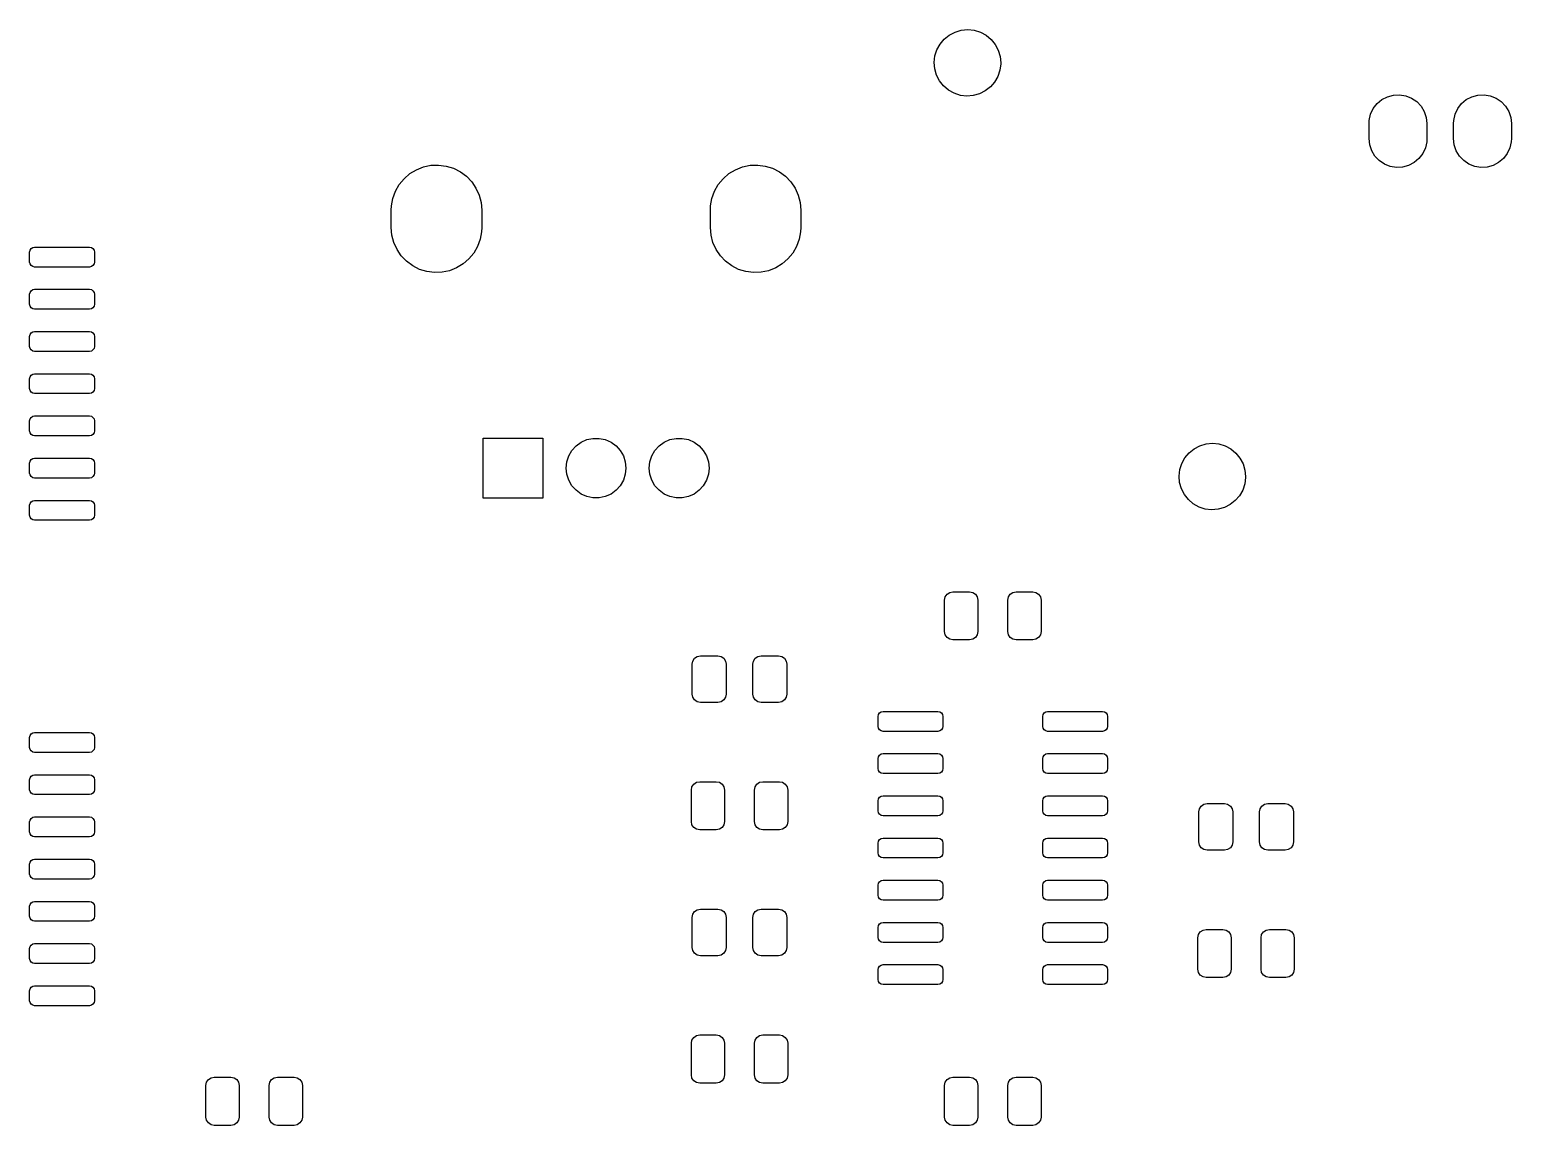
# Model space of a CAD drawing. Extents: x 57 to 241, y -129 to -56.
# Drawn here: x 103.61 to 148.19, y -90.89 to -57.93 of the extents above; entities that cross this region are included whole.
import ezdxf

# ---------------------------------------------------------------- set-up
doc = ezdxf.new("R2010")
doc.units = 0
doc.layers.add('BLACK', color=7, linetype='CONTINUOUS')

msp = doc.modelspace()

# ---------------------------------------------------------------- linework, layer by layer
at = {"layer": 'BLACK', "linetype": 'CONTINUOUS'}
for p, q in [((131.451, -58.0008), (131.639, -57.9457)), ((131.639, -57.9457), (131.833, -57.928)), ((131.833, -57.928), (132.027, -57.9484)), ((132.027, -57.9484), (132.214, -58.0061)), ((130.907, -58.5341), (131.001, -58.363)), ((131.001, -58.363), (131.126, -58.2135)), ((131.126, -58.2135), (131.278, -58.0912)), ((131.278, -58.0912), (131.451, -58.0008)), ((132.214, -58.0061), (132.385, -58.099)), ((132.385, -58.099), (132.536, -58.2234)), ((132.536, -58.2234), (132.659, -58.3746)), ((132.659, -58.3746), (132.751, -58.5469)), ((130.826, -58.914), (130.848, -58.7201)), ((130.848, -58.7201), (130.907, -58.5341)), ((132.751, -58.5469), (132.807, -58.7338)), ((132.807, -58.7338), (132.826, -58.928)), ((130.842, -59.1085), (130.826, -58.914)), ((130.896, -59.2961), (130.842, -59.1085)), ((132.801, -59.1495), (132.74, -59.3347)), ((132.826, -58.9559), (132.801, -59.1495)), ((132.826, -58.928), (132.826, -58.9559)), ((130.985, -59.4697), (130.896, -59.2961)), ((131.107, -59.6227), (130.985, -59.4697)), ((131.255, -59.7491), (131.107, -59.6227)), ((132.516, -59.6522), (132.362, -59.7723)), ((132.643, -59.5044), (132.516, -59.6522)), ((132.74, -59.3347), (132.643, -59.5044)), ((131.426, -59.8444), (131.255, -59.7491)), ((131.611, -59.9047), (131.426, -59.8444)), ((131.805, -59.9278), (131.611, -59.9047)), ((132, -59.9128), (131.805, -59.9278)), ((132.188, -59.8603), (132, -59.9128)), ((132.362, -59.7723), (132.188, -59.8603)), ((144.036, -60.3043), (144.15, -60.155)), ((144.15, -60.155), (144.294, -60.0337)), ((144.294, -60.0337), (144.46, -59.9461)), ((144.46, -59.9461), (144.641, -59.8962)), ((144.641, -59.8962), (144.829, -59.8864)), ((144.829, -59.8864), (145.014, -59.917)), ((145.014, -59.917), (145.188, -59.9868)), ((145.188, -59.9868), (145.344, -60.0925)), ((145.344, -60.0925), (145.473, -60.229)), ((146.576, -60.3043), (146.69, -60.155)), ((146.69, -60.155), (146.834, -60.0337)), ((146.834, -60.0337), (147, -59.9461)), ((147, -59.9461), (147.181, -59.8962)), ((147.181, -59.8962), (147.369, -59.8864)), ((147.369, -59.8864), (147.554, -59.917)), ((147.554, -59.917), (147.728, -59.9868)), ((147.728, -59.9868), (147.884, -60.0925)), ((147.884, -60.0925), (148.013, -60.229)), ((143.915, -60.658), (143.956, -60.4746)), ((143.956, -60.4746), (144.036, -60.3043)), ((145.473, -60.229), (145.57, -60.3901)), ((145.57, -60.3901), (145.63, -60.5682)), ((145.63, -60.5682), (145.65, -60.755)), ((146.455, -60.658), (146.496, -60.4746)), ((146.496, -60.4746), (146.576, -60.3043)), ((148.013, -60.229), (148.11, -60.3901)), ((148.11, -60.3901), (148.17, -60.5682)), ((148.17, -60.5682), (148.19, -60.755)), ((143.91, -60.755), (143.915, -60.658)), ((143.91, -61.205), (143.91, -60.755)), ((145.65, -60.755), (145.65, -61.205)), ((146.45, -60.755), (146.455, -60.658)), ((146.45, -61.205), (146.45, -60.755)), ((148.19, -60.755), (148.19, -61.205)), ((143.93, -61.3918), (143.91, -61.205)), ((143.99, -61.5699), (143.93, -61.3918)), ((145.604, -61.4854), (145.524, -61.6557)), ((145.645, -61.302), (145.604, -61.4854)), ((145.65, -61.205), (145.645, -61.302)), ((146.47, -61.3918), (146.45, -61.205)), ((146.53, -61.5699), (146.47, -61.3918)), ((148.144, -61.4854), (148.064, -61.6557)), ((148.185, -61.302), (148.144, -61.4854)), ((148.19, -61.205), (148.185, -61.302)), ((144.087, -61.731), (143.99, -61.5699)), ((144.216, -61.8675), (144.087, -61.731)), ((144.372, -61.9732), (144.216, -61.8675)), ((145.266, -61.9263), (145.1, -62.0139)), ((145.41, -61.805), (145.266, -61.9263)), ((145.524, -61.6557), (145.41, -61.805)), ((146.627, -61.731), (146.53, -61.5699)), ((146.756, -61.8675), (146.627, -61.731)), ((146.912, -61.9732), (146.756, -61.8675)), ((147.806, -61.9263), (147.64, -62.0139)), ((147.95, -61.805), (147.806, -61.9263)), ((148.064, -61.6557), (147.95, -61.805)), ((114.729, -62.5897), (114.875, -62.4119)), ((114.875, -62.4119), (115.049, -62.2611)), ((115.049, -62.2611), (115.245, -62.1418)), ((115.245, -62.1418), (115.459, -62.0574)), ((115.459, -62.0574), (115.684, -62.0101)), ((115.684, -62.0101), (115.914, -62.0015)), ((115.914, -62.0015), (116.142, -62.0317)), ((116.142, -62.0317), (116.362, -62.0999)), ((116.362, -62.0999), (116.567, -62.2041)), ((116.567, -62.2041), (116.751, -62.3414)), ((116.751, -62.3414), (116.91, -62.5078)), ((124.329, -62.5897), (124.475, -62.4119)), ((124.475, -62.4119), (124.649, -62.2611)), ((124.649, -62.2611), (124.845, -62.1418)), ((124.845, -62.1418), (125.059, -62.0574)), ((125.059, -62.0574), (125.284, -62.0101)), ((125.284, -62.0101), (125.514, -62.0015)), ((125.514, -62.0015), (125.742, -62.0317)), ((125.742, -62.0317), (125.962, -62.0999)), ((125.962, -62.0999), (126.167, -62.2041)), ((126.167, -62.2041), (126.351, -62.3414)), ((126.351, -62.3414), (126.51, -62.5078)), ((144.546, -62.043), (144.372, -61.9732)), ((144.731, -62.0736), (144.546, -62.043)), ((144.919, -62.0638), (144.731, -62.0736)), ((145.1, -62.0139), (144.919, -62.0638)), ((147.086, -62.043), (146.912, -61.9732)), ((147.271, -62.0736), (147.086, -62.043)), ((147.459, -62.0638), (147.271, -62.0736)), ((147.64, -62.0139), (147.459, -62.0638)), ((114.537, -63.0057), (114.615, -62.7895)), ((114.615, -62.7895), (114.729, -62.5897)), ((116.91, -62.5078), (117.038, -62.6986)), ((117.038, -62.6986), (117.133, -62.9083)), ((124.137, -63.0057), (124.215, -62.7895)), ((124.215, -62.7895), (124.329, -62.5897)), ((126.51, -62.5078), (126.638, -62.6986)), ((126.638, -62.6986), (126.733, -62.9083)), ((114.49, -63.36), (114.496, -63.232)), ((114.496, -63.232), (114.537, -63.0057)), ((117.133, -62.9083), (117.191, -63.1309)), ((117.191, -63.1309), (117.21, -63.36)), ((124.09, -63.36), (124.096, -63.232)), ((124.096, -63.232), (124.137, -63.0057)), ((126.733, -62.9083), (126.791, -63.1309)), ((126.791, -63.1309), (126.81, -63.36)), ((114.49, -63.88), (114.49, -63.36)), ((117.21, -63.36), (117.21, -63.88)), ((124.09, -63.88), (124.09, -63.36)), ((126.81, -63.36), (126.81, -63.88)), ((114.509, -64.1091), (114.49, -63.88)), ((114.567, -64.3317), (114.509, -64.1091)), ((117.204, -64.008), (117.163, -64.2343)), ((117.21, -63.88), (117.204, -64.008)), ((124.109, -64.1091), (124.09, -63.88)), ((124.167, -64.3317), (124.109, -64.1091)), ((126.804, -64.008), (126.763, -64.2343)), ((126.81, -63.88), (126.804, -64.008)), ((103.608, -64.62), (103.619, -64.5626)), ((103.608, -64.92), (103.608, -64.62)), ((103.619, -64.5626), (103.652, -64.5139)), ((103.652, -64.5139), (103.701, -64.4814)), ((103.701, -64.4814), (103.758, -64.47)), ((103.758, -64.47), (105.408, -64.47)), ((105.408, -64.47), (105.465, -64.4814)), ((105.465, -64.4814), (105.514, -64.5139)), ((105.514, -64.5139), (105.547, -64.5626)), ((105.547, -64.5626), (105.558, -64.62)), ((105.558, -64.62), (105.558, -64.92)), ((114.662, -64.5414), (114.567, -64.3317)), ((114.79, -64.7322), (114.662, -64.5414)), ((117.085, -64.4505), (116.971, -64.6503)), ((117.163, -64.2343), (117.085, -64.4505)), ((124.262, -64.5414), (124.167, -64.3317)), ((124.39, -64.7322), (124.262, -64.5414)), ((126.685, -64.4505), (126.571, -64.6503)), ((126.763, -64.2343), (126.685, -64.4505)), ((103.619, -64.9774), (103.608, -64.92)), ((103.652, -65.0261), (103.619, -64.9774)), ((103.701, -65.0586), (103.652, -65.0261)), ((103.758, -65.07), (103.701, -65.0586)), ((105.408, -65.07), (103.758, -65.07)), ((105.465, -65.0586), (105.408, -65.07)), ((105.514, -65.0261), (105.465, -65.0586)), ((105.547, -64.9774), (105.514, -65.0261)), ((105.558, -64.92), (105.547, -64.9774)), ((114.949, -64.8986), (114.79, -64.7322)), ((115.133, -65.0359), (114.949, -64.8986)), ((115.338, -65.1401), (115.133, -65.0359)), ((116.651, -64.9789), (116.455, -65.0982)), ((116.825, -64.8281), (116.651, -64.9789)), ((116.971, -64.6503), (116.825, -64.8281)), ((124.549, -64.8986), (124.39, -64.7322)), ((124.733, -65.0359), (124.549, -64.8986)), ((124.938, -65.1401), (124.733, -65.0359)), ((126.251, -64.9789), (126.055, -65.0982)), ((126.425, -64.8281), (126.251, -64.9789)), ((126.571, -64.6503), (126.425, -64.8281)), ((115.558, -65.2083), (115.338, -65.1401)), ((115.786, -65.2385), (115.558, -65.2083)), ((116.016, -65.2299), (115.786, -65.2385)), ((116.241, -65.1826), (116.016, -65.2299)), ((116.455, -65.0982), (116.241, -65.1826)), ((125.158, -65.2083), (124.938, -65.1401)), ((125.386, -65.2385), (125.158, -65.2083)), ((125.616, -65.2299), (125.386, -65.2385)), ((125.841, -65.1826), (125.616, -65.2299)), ((126.055, -65.0982), (125.841, -65.1826)), ((103.608, -65.89), (103.619, -65.8326)), ((103.608, -66.19), (103.608, -65.89)), ((103.619, -65.8326), (103.652, -65.7839)), ((103.652, -65.7839), (103.701, -65.7514)), ((103.701, -65.7514), (103.758, -65.74)), ((103.758, -65.74), (105.408, -65.74)), ((105.408, -65.74), (105.465, -65.7514)), ((105.465, -65.7514), (105.514, -65.7839)), ((105.514, -65.7839), (105.547, -65.8326)), ((105.547, -65.8326), (105.558, -65.89)), ((105.558, -65.89), (105.558, -66.19)), ((103.619, -66.2474), (103.608, -66.19)), ((103.652, -66.2961), (103.619, -66.2474)), ((103.701, -66.3286), (103.652, -66.2961)), ((103.758, -66.34), (103.701, -66.3286)), ((105.408, -66.34), (103.758, -66.34)), ((105.465, -66.3286), (105.408, -66.34)), ((105.514, -66.2961), (105.465, -66.3286)), ((105.547, -66.2474), (105.514, -66.2961)), ((105.558, -66.19), (105.547, -66.2474)), ((103.608, -67.16), (103.619, -67.1026)), ((103.608, -67.46), (103.608, -67.16)), ((103.619, -67.1026), (103.652, -67.0539)), ((103.652, -67.0539), (103.701, -67.0214)), ((103.701, -67.0214), (103.758, -67.01)), ((103.758, -67.01), (105.408, -67.01)), ((105.408, -67.01), (105.465, -67.0214)), ((105.465, -67.0214), (105.514, -67.0539)), ((105.514, -67.0539), (105.547, -67.1026)), ((105.547, -67.1026), (105.558, -67.16)), ((105.558, -67.16), (105.558, -67.46)), ((103.619, -67.5174), (103.608, -67.46)), ((103.652, -67.5661), (103.619, -67.5174)), ((103.701, -67.5986), (103.652, -67.5661)), ((103.758, -67.61), (103.701, -67.5986)), ((105.408, -67.61), (103.758, -67.61)), ((105.465, -67.5986), (105.408, -67.61)), ((105.514, -67.5661), (105.465, -67.5986)), ((105.547, -67.5174), (105.514, -67.5661)), ((105.558, -67.46), (105.547, -67.5174)), ((103.608, -68.43), (103.619, -68.3726)), ((103.608, -68.73), (103.608, -68.43)), ((103.619, -68.3726), (103.652, -68.3239)), ((103.652, -68.3239), (103.701, -68.2914)), ((103.701, -68.2914), (103.758, -68.28)), ((103.758, -68.28), (105.408, -68.28)), ((105.408, -68.28), (105.465, -68.2914)), ((105.465, -68.2914), (105.514, -68.3239)), ((105.514, -68.3239), (105.547, -68.3726)), ((105.547, -68.3726), (105.558, -68.43)), ((105.558, -68.43), (105.558, -68.73)), ((103.619, -68.7874), (103.608, -68.73)), ((103.652, -68.8361), (103.619, -68.7874)), ((103.701, -68.8686), (103.652, -68.8361)), ((103.758, -68.88), (103.701, -68.8686)), ((105.408, -68.88), (103.758, -68.88)), ((105.465, -68.8686), (105.408, -68.88)), ((105.514, -68.8361), (105.465, -68.8686)), ((105.547, -68.7874), (105.514, -68.8361)), ((105.558, -68.73), (105.547, -68.7874)), ((103.608, -69.7), (103.619, -69.6426)), ((103.608, -70), (103.608, -69.7)), ((103.619, -69.6426), (103.652, -69.5939)), ((103.652, -69.5939), (103.701, -69.5614)), ((103.701, -69.5614), (103.758, -69.55)), ((103.758, -69.55), (105.408, -69.55)), ((105.408, -69.55), (105.465, -69.5614)), ((105.465, -69.5614), (105.514, -69.5939)), ((105.514, -69.5939), (105.547, -69.6426)), ((105.547, -69.6426), (105.558, -69.7)), ((105.558, -69.7), (105.558, -70)), ((103.619, -70.0574), (103.608, -70)), ((103.652, -70.1061), (103.619, -70.0574)), ((103.701, -70.1386), (103.652, -70.1061)), ((103.758, -70.15), (103.701, -70.1386)), ((105.408, -70.15), (103.758, -70.15)), ((105.465, -70.1386), (105.408, -70.15)), ((105.514, -70.1061), (105.465, -70.1386)), ((105.547, -70.0574), (105.514, -70.1061)), ((105.558, -70), (105.547, -70.0574)), ((117.25, -72.02), (117.25, -70.22)), ((117.25, -70.22), (119.05, -70.22)), ((119.05, -70.22), (119.05, -72.02)), ((120.048, -70.4512), (120.2, -70.3406)), ((120.2, -70.3406), (120.372, -70.264)), ((120.372, -70.264), (120.556, -70.2249)), ((120.556, -70.2249), (120.744, -70.2249)), ((120.744, -70.2249), (120.928, -70.264)), ((120.928, -70.264), (121.1, -70.3406)), ((121.1, -70.3406), (121.252, -70.4512)), ((122.548, -70.4512), (122.7, -70.3406)), ((122.7, -70.3406), (122.872, -70.264)), ((122.872, -70.264), (123.056, -70.2249)), ((123.056, -70.2249), (123.244, -70.2249)), ((123.244, -70.2249), (123.428, -70.264)), ((123.428, -70.264), (123.6, -70.3406)), ((123.6, -70.3406), (123.752, -70.4512)), ((138.817, -70.4468), (139.005, -70.3917)), ((139.005, -70.3917), (139.199, -70.374)), ((139.199, -70.374), (139.393, -70.3944)), ((139.393, -70.3944), (139.58, -70.4521)), ((103.619, -70.9126), (103.652, -70.8639)), ((103.652, -70.8639), (103.701, -70.8314)), ((103.701, -70.8314), (103.758, -70.82)), ((103.758, -70.82), (105.408, -70.82)), ((105.408, -70.82), (105.465, -70.8314)), ((105.465, -70.8314), (105.514, -70.8639)), ((105.514, -70.8639), (105.547, -70.9126)), ((119.77, -70.9329), (119.828, -70.7539)), ((119.828, -70.7539), (119.922, -70.591)), ((119.922, -70.591), (120.048, -70.4512)), ((121.252, -70.4512), (121.378, -70.591)), ((121.378, -70.591), (121.472, -70.7539)), ((121.472, -70.7539), (121.53, -70.9329)), ((122.27, -70.9329), (122.328, -70.7539)), ((122.328, -70.7539), (122.422, -70.591)), ((122.422, -70.591), (122.548, -70.4512)), ((123.752, -70.4512), (123.878, -70.591)), ((123.878, -70.591), (123.972, -70.7539)), ((123.972, -70.7539), (124.03, -70.9329)), ((138.273, -70.9801), (138.367, -70.809)), ((138.367, -70.809), (138.492, -70.6595)), ((138.492, -70.6595), (138.644, -70.5372)), ((138.644, -70.5372), (138.817, -70.4468)), ((139.58, -70.4521), (139.751, -70.545)), ((139.751, -70.545), (139.902, -70.6694)), ((139.902, -70.6694), (140.025, -70.8206)), ((140.025, -70.8206), (140.117, -70.9929)), ((103.608, -70.97), (103.619, -70.9126)), ((103.608, -71.27), (103.608, -70.97)), ((103.619, -71.3274), (103.608, -71.27)), ((103.652, -71.3761), (103.619, -71.3274)), ((105.547, -71.3274), (105.514, -71.3761)), ((105.547, -70.9126), (105.558, -70.97)), ((105.558, -71.27), (105.547, -71.3274)), ((105.558, -70.97), (105.558, -71.27)), ((119.75, -71.12), (119.77, -70.9329)), ((119.77, -71.3071), (119.75, -71.12)), ((119.828, -71.4861), (119.77, -71.3071)), ((121.53, -71.3071), (121.472, -71.4861)), ((121.53, -70.9329), (121.55, -71.12)), ((121.55, -71.12), (121.53, -71.3071)), ((122.25, -71.12), (122.27, -70.9329)), ((122.27, -71.3071), (122.25, -71.12)), ((122.328, -71.4861), (122.27, -71.3071)), ((124.03, -71.3071), (123.972, -71.4861)), ((124.03, -70.9329), (124.05, -71.12)), ((124.05, -71.12), (124.03, -71.3071)), ((138.192, -71.36), (138.214, -71.1661)), ((138.214, -71.1661), (138.273, -70.9801)), ((140.117, -70.9929), (140.173, -71.1798)), ((140.173, -71.1798), (140.192, -71.374)), ((103.701, -71.4086), (103.652, -71.3761)), ((103.758, -71.42), (103.701, -71.4086)), ((105.408, -71.42), (103.758, -71.42)), ((105.465, -71.4086), (105.408, -71.42)), ((105.514, -71.3761), (105.465, -71.4086)), ((119.922, -71.649), (119.828, -71.4861)), ((120.048, -71.7888), (119.922, -71.649)), ((121.378, -71.649), (121.252, -71.7888)), ((121.472, -71.4861), (121.378, -71.649)), ((122.422, -71.649), (122.328, -71.4861)), ((122.548, -71.7888), (122.422, -71.649)), ((123.878, -71.649), (123.752, -71.7888)), ((123.972, -71.4861), (123.878, -71.649)), ((138.208, -71.5545), (138.192, -71.36)), ((138.262, -71.7421), (138.208, -71.5545)), ((138.351, -71.9157), (138.262, -71.7421)), ((140.167, -71.5955), (140.106, -71.7807)), ((140.192, -71.4019), (140.167, -71.5955)), ((140.192, -71.374), (140.192, -71.4019)), ((103.608, -72.24), (103.619, -72.1826)), ((103.619, -72.1826), (103.652, -72.1339)), ((103.652, -72.1339), (103.701, -72.1014)), ((103.701, -72.1014), (103.758, -72.09)), ((103.758, -72.09), (105.408, -72.09)), ((105.408, -72.09), (105.465, -72.1014)), ((105.465, -72.1014), (105.514, -72.1339)), ((105.514, -72.1339), (105.547, -72.1826)), ((105.547, -72.1826), (105.558, -72.24)), ((119.05, -72.02), (117.25, -72.02)), ((120.2, -71.8994), (120.048, -71.7888)), ((120.372, -71.976), (120.2, -71.8994)), ((120.556, -72.0151), (120.372, -71.976)), ((120.744, -72.0151), (120.556, -72.0151)), ((120.928, -71.976), (120.744, -72.0151)), ((121.1, -71.8994), (120.928, -71.976)), ((121.252, -71.7888), (121.1, -71.8994)), ((122.7, -71.8994), (122.548, -71.7888)), ((122.872, -71.976), (122.7, -71.8994)), ((123.056, -72.0151), (122.872, -71.976)), ((123.244, -72.0151), (123.056, -72.0151)), ((123.428, -71.976), (123.244, -72.0151)), ((123.6, -71.8994), (123.428, -71.976)), ((123.752, -71.7888), (123.6, -71.8994)), ((138.473, -72.0687), (138.351, -71.9157)), ((138.621, -72.1951), (138.473, -72.0687)), ((138.792, -72.2904), (138.621, -72.1951)), ((139.728, -72.2183), (139.554, -72.3063)), ((139.882, -72.0982), (139.728, -72.2183)), ((140.009, -71.9504), (139.882, -72.0982)), ((140.106, -71.7807), (140.009, -71.9504)), ((103.608, -72.54), (103.608, -72.24)), ((103.619, -72.5974), (103.608, -72.54)), ((103.652, -72.6461), (103.619, -72.5974)), ((103.701, -72.6786), (103.652, -72.6461)), ((105.514, -72.6461), (105.465, -72.6786)), ((105.547, -72.5974), (105.514, -72.6461)), ((105.558, -72.54), (105.547, -72.5974)), ((105.558, -72.24), (105.558, -72.54)), ((138.977, -72.3507), (138.792, -72.2904)), ((139.171, -72.3738), (138.977, -72.3507)), ((139.366, -72.3588), (139.171, -72.3738)), ((139.554, -72.3063), (139.366, -72.3588)), ((103.758, -72.69), (103.701, -72.6786)), ((105.408, -72.69), (103.758, -72.69)), ((105.465, -72.6786), (105.408, -72.69)), ((131.211, -74.9132), (131.292, -74.859)), ((131.292, -74.859), (131.388, -74.84)), ((131.388, -74.84), (131.888, -74.84)), ((131.888, -74.84), (131.984, -74.859)), ((131.984, -74.859), (132.065, -74.9132)), ((133.111, -74.9132), (133.192, -74.859)), ((133.192, -74.859), (133.288, -74.84)), ((133.288, -74.84), (133.788, -74.84)), ((133.788, -74.84), (133.884, -74.859)), ((133.884, -74.859), (133.965, -74.9132)), ((131.138, -75.09), (131.157, -74.9943)), ((131.138, -76.04), (131.138, -75.09)), ((131.157, -74.9943), (131.211, -74.9132)), ((132.065, -74.9132), (132.119, -74.9943)), ((132.119, -74.9943), (132.138, -75.09)), ((132.138, -75.09), (132.138, -76.04)), ((133.038, -75.09), (133.057, -74.9943)), ((133.038, -76.04), (133.038, -75.09)), ((133.057, -74.9943), (133.111, -74.9132)), ((133.965, -74.9132), (134.019, -74.9943)), ((134.019, -74.9943), (134.038, -75.09)), ((134.038, -75.09), (134.038, -76.04)), ((131.157, -76.1357), (131.138, -76.04)), ((131.211, -76.2168), (131.157, -76.1357)), ((131.292, -76.271), (131.211, -76.2168)), ((132.065, -76.2168), (131.984, -76.271)), ((132.119, -76.1357), (132.065, -76.2168)), ((132.138, -76.04), (132.119, -76.1357)), ((133.057, -76.1357), (133.038, -76.04)), ((133.111, -76.2168), (133.057, -76.1357)), ((133.192, -76.271), (133.111, -76.2168)), ((133.965, -76.2168), (133.884, -76.271)), ((134.019, -76.1357), (133.965, -76.2168)), ((134.038, -76.04), (134.019, -76.1357)), ((131.388, -76.29), (131.292, -76.271)), ((131.888, -76.29), (131.388, -76.29)), ((131.984, -76.271), (131.888, -76.29)), ((133.288, -76.29), (133.192, -76.271)), ((133.788, -76.29), (133.288, -76.29)), ((133.884, -76.271), (133.788, -76.29)), ((123.543, -77.02), (123.562, -76.9243)), ((123.543, -77.92), (123.543, -77.02)), ((123.562, -76.9243), (123.616, -76.8432)), ((123.616, -76.8432), (123.697, -76.789)), ((123.697, -76.789), (123.793, -76.77)), ((123.793, -76.77), (124.318, -76.77)), ((124.318, -76.77), (124.414, -76.789)), ((124.414, -76.789), (124.495, -76.8432)), ((124.495, -76.8432), (124.549, -76.9243)), ((124.549, -76.9243), (124.568, -77.02)), ((124.568, -77.02), (124.568, -77.92)), ((125.368, -77.02), (125.387, -76.9243)), ((125.368, -77.92), (125.368, -77.02)), ((125.387, -76.9243), (125.441, -76.8432)), ((125.441, -76.8432), (125.522, -76.789)), ((125.522, -76.789), (125.618, -76.77)), ((125.618, -76.77), (126.143, -76.77)), ((126.143, -76.77), (126.239, -76.789)), ((126.239, -76.789), (126.32, -76.8432)), ((126.32, -76.8432), (126.374, -76.9243)), ((126.374, -76.9243), (126.393, -77.02)), ((126.393, -77.02), (126.393, -77.92)), ((123.562, -78.0157), (123.543, -77.92)), ((123.616, -78.0968), (123.562, -78.0157)), ((124.549, -78.0157), (124.495, -78.0968)), ((124.568, -77.92), (124.549, -78.0157)), ((125.387, -78.0157), (125.368, -77.92)), ((125.441, -78.0968), (125.387, -78.0157)), ((126.374, -78.0157), (126.32, -78.0968)), ((126.393, -77.92), (126.374, -78.0157)), ((123.697, -78.151), (123.616, -78.0968)), ((123.793, -78.17), (123.697, -78.151)), ((124.318, -78.17), (123.793, -78.17)), ((124.414, -78.151), (124.318, -78.17)), ((124.495, -78.0968), (124.414, -78.151)), ((125.522, -78.151), (125.441, -78.0968)), ((125.618, -78.17), (125.522, -78.151)), ((126.143, -78.17), (125.618, -78.17)), ((126.239, -78.151), (126.143, -78.17)), ((126.32, -78.0968), (126.239, -78.151)), ((129.182, -78.4839), (129.231, -78.4514)), ((129.231, -78.4514), (129.288, -78.44)), ((129.288, -78.44), (130.938, -78.44)), ((130.938, -78.44), (130.995, -78.4514)), ((130.995, -78.4514), (131.044, -78.4839)), ((134.132, -78.4839), (134.181, -78.4514)), ((134.181, -78.4514), (134.238, -78.44)), ((134.238, -78.44), (135.888, -78.44)), ((135.888, -78.44), (135.945, -78.4514)), ((135.945, -78.4514), (135.994, -78.4839)), ((129.138, -78.59), (129.149, -78.5326)), ((129.138, -78.89), (129.138, -78.59)), ((129.149, -78.9474), (129.138, -78.89)), ((129.149, -78.5326), (129.182, -78.4839)), ((131.044, -78.4839), (131.077, -78.5326)), ((131.077, -78.5326), (131.088, -78.59)), ((131.088, -78.89), (131.077, -78.9474)), ((131.088, -78.59), (131.088, -78.89)), ((134.088, -78.59), (134.099, -78.5326)), ((134.088, -78.89), (134.088, -78.59)), ((134.099, -78.9474), (134.088, -78.89)), ((134.099, -78.5326), (134.132, -78.4839)), ((135.994, -78.4839), (136.027, -78.5326)), ((136.027, -78.5326), (136.038, -78.59)), ((136.038, -78.89), (136.027, -78.9474)), ((136.038, -78.59), (136.038, -78.89)), ((103.608, -79.225), (103.619, -79.1676)), ((103.608, -79.525), (103.608, -79.225)), ((103.619, -79.1676), (103.652, -79.1189)), ((103.652, -79.1189), (103.701, -79.0864)), ((103.701, -79.0864), (103.758, -79.075)), ((103.758, -79.075), (105.408, -79.075)), ((105.408, -79.075), (105.465, -79.0864)), ((105.465, -79.0864), (105.514, -79.1189)), ((105.514, -79.1189), (105.547, -79.1676)), ((105.547, -79.1676), (105.558, -79.225)), ((105.558, -79.225), (105.558, -79.525)), ((129.182, -78.9961), (129.149, -78.9474)), ((129.231, -79.0286), (129.182, -78.9961)), ((129.288, -79.04), (129.231, -79.0286)), ((130.938, -79.04), (129.288, -79.04)), ((130.995, -79.0286), (130.938, -79.04)), ((131.044, -78.9961), (130.995, -79.0286)), ((131.077, -78.9474), (131.044, -78.9961)), ((134.132, -78.9961), (134.099, -78.9474)), ((134.181, -79.0286), (134.132, -78.9961)), ((134.238, -79.04), (134.181, -79.0286)), ((135.888, -79.04), (134.238, -79.04)), ((135.945, -79.0286), (135.888, -79.04)), ((135.994, -78.9961), (135.945, -79.0286)), ((136.027, -78.9474), (135.994, -78.9961)), ((103.619, -79.5824), (103.608, -79.525)), ((103.652, -79.6311), (103.619, -79.5824)), ((103.701, -79.6636), (103.652, -79.6311)), ((103.758, -79.675), (103.701, -79.6636)), ((105.408, -79.675), (103.758, -79.675)), ((105.465, -79.6636), (105.408, -79.675)), ((105.514, -79.6311), (105.465, -79.6636)), ((105.547, -79.5824), (105.514, -79.6311)), ((105.558, -79.525), (105.547, -79.5824)), ((129.149, -79.8026), (129.182, -79.7539)), ((129.182, -79.7539), (129.231, -79.7214)), ((129.231, -79.7214), (129.288, -79.71)), ((129.288, -79.71), (130.938, -79.71)), ((130.938, -79.71), (130.995, -79.7214)), ((130.995, -79.7214), (131.044, -79.7539)), ((131.044, -79.7539), (131.077, -79.8026)), ((134.099, -79.8026), (134.132, -79.7539)), ((134.132, -79.7539), (134.181, -79.7214)), ((134.181, -79.7214), (134.238, -79.71)), ((134.238, -79.71), (135.888, -79.71)), ((135.888, -79.71), (135.945, -79.7214)), ((135.945, -79.7214), (135.994, -79.7539)), ((135.994, -79.7539), (136.027, -79.8026)), ((129.138, -79.86), (129.149, -79.8026)), ((129.138, -80.16), (129.138, -79.86)), ((129.149, -80.2174), (129.138, -80.16)), ((129.182, -80.2661), (129.149, -80.2174)), ((131.077, -80.2174), (131.044, -80.2661)), ((131.077, -79.8026), (131.088, -79.86)), ((131.088, -80.16), (131.077, -80.2174)), ((131.088, -79.86), (131.088, -80.16)), ((134.088, -79.86), (134.099, -79.8026)), ((134.088, -80.16), (134.088, -79.86)), ((134.099, -80.2174), (134.088, -80.16)), ((134.132, -80.2661), (134.099, -80.2174)), ((136.027, -80.2174), (135.994, -80.2661)), ((136.027, -79.8026), (136.038, -79.86)), ((136.038, -80.16), (136.027, -80.2174)), ((136.038, -79.86), (136.038, -80.16)), ((103.608, -80.495), (103.619, -80.4376)), ((103.608, -80.795), (103.608, -80.495)), ((103.619, -80.4376), (103.652, -80.3889)), ((103.652, -80.3889), (103.701, -80.3564)), ((103.701, -80.3564), (103.758, -80.345)), ((103.758, -80.345), (105.408, -80.345)), ((105.408, -80.345), (105.465, -80.3564)), ((105.465, -80.3564), (105.514, -80.3889)), ((105.514, -80.3889), (105.547, -80.4376)), ((105.547, -80.4376), (105.558, -80.495)), ((105.558, -80.495), (105.558, -80.795)), ((123.537, -80.7093), (123.591, -80.6282)), ((123.591, -80.6282), (123.672, -80.574)), ((123.672, -80.574), (123.768, -80.555)), ((123.768, -80.555), (124.268, -80.555)), ((124.268, -80.555), (124.364, -80.574)), ((124.364, -80.574), (124.445, -80.6282)), ((124.445, -80.6282), (124.499, -80.7093)), ((125.437, -80.7093), (125.491, -80.6282)), ((125.491, -80.6282), (125.572, -80.574)), ((125.572, -80.574), (125.668, -80.555)), ((125.668, -80.555), (126.168, -80.555)), ((126.168, -80.555), (126.264, -80.574)), ((126.264, -80.574), (126.345, -80.6282)), ((126.345, -80.6282), (126.399, -80.7093)), ((129.231, -80.2986), (129.182, -80.2661)), ((129.288, -80.31), (129.231, -80.2986)), ((130.938, -80.31), (129.288, -80.31)), ((130.995, -80.2986), (130.938, -80.31)), ((131.044, -80.2661), (130.995, -80.2986)), ((134.181, -80.2986), (134.132, -80.2661)), ((134.238, -80.31), (134.181, -80.2986)), ((135.888, -80.31), (134.238, -80.31)), ((135.945, -80.2986), (135.888, -80.31)), ((135.994, -80.2661), (135.945, -80.2986)), ((103.619, -80.8524), (103.608, -80.795)), ((103.652, -80.9011), (103.619, -80.8524)), ((103.701, -80.9336), (103.652, -80.9011)), ((103.758, -80.945), (103.701, -80.9336)), ((105.408, -80.945), (103.758, -80.945)), ((105.465, -80.9336), (105.408, -80.945)), ((105.514, -80.9011), (105.465, -80.9336)), ((105.547, -80.8524), (105.514, -80.9011)), ((105.558, -80.795), (105.547, -80.8524)), ((123.518, -80.805), (123.537, -80.7093)), ((123.518, -81.755), (123.518, -80.805)), ((124.499, -80.7093), (124.518, -80.805)), ((124.518, -80.805), (124.518, -81.755)), ((125.418, -80.805), (125.437, -80.7093)), ((125.418, -81.755), (125.418, -80.805)), ((126.399, -80.7093), (126.418, -80.805)), ((126.418, -80.805), (126.418, -81.755)), ((129.138, -81.13), (129.149, -81.0726)), ((129.138, -81.43), (129.138, -81.13)), ((129.149, -81.0726), (129.182, -81.0239)), ((129.182, -81.0239), (129.231, -80.9914)), ((129.231, -80.9914), (129.288, -80.98)), ((129.288, -80.98), (130.938, -80.98)), ((130.938, -80.98), (130.995, -80.9914)), ((130.995, -80.9914), (131.044, -81.0239)), ((131.044, -81.0239), (131.077, -81.0726)), ((131.077, -81.0726), (131.088, -81.13)), ((131.088, -81.13), (131.088, -81.43)), ((134.088, -81.13), (134.099, -81.0726)), ((134.088, -81.43), (134.088, -81.13)), ((134.099, -81.0726), (134.132, -81.0239)), ((134.132, -81.0239), (134.181, -80.9914)), ((134.181, -80.9914), (134.238, -80.98)), ((134.238, -80.98), (135.888, -80.98)), ((135.888, -80.98), (135.945, -80.9914)), ((135.945, -80.9914), (135.994, -81.0239)), ((135.994, -81.0239), (136.027, -81.0726)), ((136.027, -81.0726), (136.038, -81.13)), ((136.038, -81.13), (136.038, -81.43)), ((129.149, -81.4874), (129.138, -81.43)), ((129.182, -81.5361), (129.149, -81.4874)), ((129.231, -81.5686), (129.182, -81.5361)), ((129.288, -81.58), (129.231, -81.5686)), ((130.938, -81.58), (129.288, -81.58)), ((130.995, -81.5686), (130.938, -81.58)), ((131.044, -81.5361), (130.995, -81.5686)), ((131.077, -81.4874), (131.044, -81.5361)), ((131.088, -81.43), (131.077, -81.4874)), ((134.099, -81.4874), (134.088, -81.43)), ((134.132, -81.5361), (134.099, -81.4874)), ((134.181, -81.5686), (134.132, -81.5361)), ((134.238, -81.58), (134.181, -81.5686)), ((135.888, -81.58), (134.238, -81.58)), ((135.945, -81.5686), (135.888, -81.58)), ((135.994, -81.5361), (135.945, -81.5686)), ((136.027, -81.4874), (135.994, -81.5361)), ((136.038, -81.43), (136.027, -81.4874)), ((138.783, -81.465), (138.802, -81.3693)), ((138.783, -82.365), (138.783, -81.465)), ((138.802, -81.3693), (138.856, -81.2882)), ((138.856, -81.2882), (138.937, -81.234)), ((138.937, -81.234), (139.033, -81.215)), ((139.033, -81.215), (139.558, -81.215)), ((139.558, -81.215), (139.654, -81.234)), ((139.654, -81.234), (139.735, -81.2882)), ((139.735, -81.2882), (139.789, -81.3693)), ((139.789, -81.3693), (139.808, -81.465)), ((139.808, -81.465), (139.808, -82.365)), ((140.608, -81.465), (140.627, -81.3693)), ((140.608, -82.365), (140.608, -81.465)), ((140.627, -81.3693), (140.681, -81.2882)), ((140.681, -81.2882), (140.762, -81.234)), ((140.762, -81.234), (140.858, -81.215)), ((140.858, -81.215), (141.383, -81.215)), ((141.383, -81.215), (141.479, -81.234)), ((141.479, -81.234), (141.56, -81.2882)), ((141.56, -81.2882), (141.614, -81.3693)), ((141.614, -81.3693), (141.633, -81.465)), ((141.633, -81.465), (141.633, -82.365)), ((103.608, -81.765), (103.619, -81.7076)), ((103.608, -82.065), (103.608, -81.765)), ((103.619, -81.7076), (103.652, -81.6589)), ((103.652, -81.6589), (103.701, -81.6264)), ((103.701, -81.6264), (103.758, -81.615)), ((103.758, -81.615), (105.408, -81.615)), ((105.408, -81.615), (105.465, -81.6264)), ((105.465, -81.6264), (105.514, -81.6589)), ((105.514, -81.6589), (105.547, -81.7076)), ((105.547, -81.7076), (105.558, -81.765)), ((105.558, -81.765), (105.558, -82.065)), ((123.537, -81.8507), (123.518, -81.755)), ((123.591, -81.9318), (123.537, -81.8507)), ((123.672, -81.986), (123.591, -81.9318)), ((123.768, -82.005), (123.672, -81.986)), ((124.268, -82.005), (123.768, -82.005)), ((124.364, -81.986), (124.268, -82.005)), ((124.445, -81.9318), (124.364, -81.986)), ((124.499, -81.8507), (124.445, -81.9318)), ((124.518, -81.755), (124.499, -81.8507)), ((125.437, -81.8507), (125.418, -81.755)), ((125.491, -81.9318), (125.437, -81.8507)), ((125.572, -81.986), (125.491, -81.9318)), ((125.668, -82.005), (125.572, -81.986)), ((126.168, -82.005), (125.668, -82.005)), ((126.264, -81.986), (126.168, -82.005)), ((126.345, -81.9318), (126.264, -81.986)), ((126.399, -81.8507), (126.345, -81.9318)), ((126.418, -81.755), (126.399, -81.8507)), ((103.619, -82.1224), (103.608, -82.065)), ((103.652, -82.1711), (103.619, -82.1224)), ((103.701, -82.2036), (103.652, -82.1711)), ((103.758, -82.215), (103.701, -82.2036)), ((105.408, -82.215), (103.758, -82.215)), ((105.465, -82.2036), (105.408, -82.215)), ((105.514, -82.1711), (105.465, -82.2036)), ((105.547, -82.1224), (105.514, -82.1711)), ((105.558, -82.065), (105.547, -82.1224)), ((129.138, -82.4), (129.149, -82.3426)), ((129.138, -82.7), (129.138, -82.4)), ((129.149, -82.3426), (129.182, -82.2939)), ((129.182, -82.2939), (129.231, -82.2614)), ((129.231, -82.2614), (129.288, -82.25)), ((129.288, -82.25), (130.938, -82.25)), ((130.938, -82.25), (130.995, -82.2614)), ((130.995, -82.2614), (131.044, -82.2939)), ((131.044, -82.2939), (131.077, -82.3426)), ((131.077, -82.3426), (131.088, -82.4)), ((131.088, -82.4), (131.088, -82.7)), ((134.088, -82.4), (134.099, -82.3426)), ((134.088, -82.7), (134.088, -82.4)), ((134.099, -82.3426), (134.132, -82.2939)), ((134.132, -82.2939), (134.181, -82.2614)), ((134.181, -82.2614), (134.238, -82.25)), ((134.238, -82.25), (135.888, -82.25)), ((135.888, -82.25), (135.945, -82.2614)), ((135.945, -82.2614), (135.994, -82.2939)), ((135.994, -82.2939), (136.027, -82.3426)), ((136.027, -82.3426), (136.038, -82.4)), ((136.038, -82.4), (136.038, -82.7)), ((138.802, -82.4607), (138.783, -82.365)), ((138.856, -82.5418), (138.802, -82.4607)), ((139.789, -82.4607), (139.735, -82.5418)), ((139.808, -82.365), (139.789, -82.4607)), ((140.627, -82.4607), (140.608, -82.365)), ((140.681, -82.5418), (140.627, -82.4607)), ((141.614, -82.4607), (141.56, -82.5418)), ((141.633, -82.365), (141.614, -82.4607)), ((103.652, -82.9289), (103.701, -82.8964)), ((103.701, -82.8964), (103.758, -82.885)), ((103.758, -82.885), (105.408, -82.885)), ((105.408, -82.885), (105.465, -82.8964)), ((105.465, -82.8964), (105.514, -82.9289)), ((129.149, -82.7574), (129.138, -82.7)), ((129.182, -82.8061), (129.149, -82.7574)), ((129.231, -82.8386), (129.182, -82.8061)), ((129.288, -82.85), (129.231, -82.8386)), ((130.938, -82.85), (129.288, -82.85)), ((130.995, -82.8386), (130.938, -82.85)), ((131.044, -82.8061), (130.995, -82.8386)), ((131.077, -82.7574), (131.044, -82.8061)), ((131.088, -82.7), (131.077, -82.7574)), ((134.099, -82.7574), (134.088, -82.7)), ((134.132, -82.8061), (134.099, -82.7574)), ((134.181, -82.8386), (134.132, -82.8061)), ((134.238, -82.85), (134.181, -82.8386)), ((135.888, -82.85), (134.238, -82.85)), ((135.945, -82.8386), (135.888, -82.85)), ((135.994, -82.8061), (135.945, -82.8386)), ((136.027, -82.7574), (135.994, -82.8061)), ((136.038, -82.7), (136.027, -82.7574)), ((138.937, -82.596), (138.856, -82.5418)), ((139.033, -82.615), (138.937, -82.596)), ((139.558, -82.615), (139.033, -82.615)), ((139.654, -82.596), (139.558, -82.615)), ((139.735, -82.5418), (139.654, -82.596)), ((140.762, -82.596), (140.681, -82.5418)), ((140.858, -82.615), (140.762, -82.596)), ((141.383, -82.615), (140.858, -82.615)), ((141.479, -82.596), (141.383, -82.615)), ((141.56, -82.5418), (141.479, -82.596)), ((103.608, -83.035), (103.619, -82.9776)), ((103.608, -83.335), (103.608, -83.035)), ((103.619, -83.3924), (103.608, -83.335)), ((103.619, -82.9776), (103.652, -82.9289)), ((105.514, -82.9289), (105.547, -82.9776)), ((105.547, -82.9776), (105.558, -83.035)), ((105.558, -83.335), (105.547, -83.3924)), ((105.558, -83.035), (105.558, -83.335)), ((103.652, -83.4411), (103.619, -83.3924)), ((103.701, -83.4736), (103.652, -83.4411)), ((103.758, -83.485), (103.701, -83.4736)), ((105.408, -83.485), (103.758, -83.485)), ((105.465, -83.4736), (105.408, -83.485)), ((105.514, -83.4411), (105.465, -83.4736)), ((105.547, -83.3924), (105.514, -83.4411)), ((129.138, -83.67), (129.149, -83.6126)), ((129.138, -83.97), (129.138, -83.67)), ((129.149, -83.6126), (129.182, -83.5639)), ((129.182, -83.5639), (129.231, -83.5314)), ((129.231, -83.5314), (129.288, -83.52)), ((129.288, -83.52), (130.938, -83.52)), ((130.938, -83.52), (130.995, -83.5314)), ((130.995, -83.5314), (131.044, -83.5639)), ((131.044, -83.5639), (131.077, -83.6126)), ((131.077, -83.6126), (131.088, -83.67)), ((131.088, -83.67), (131.088, -83.97)), ((134.088, -83.67), (134.099, -83.6126)), ((134.088, -83.97), (134.088, -83.67)), ((134.099, -83.6126), (134.132, -83.5639)), ((134.132, -83.5639), (134.181, -83.5314)), ((134.181, -83.5314), (134.238, -83.52)), ((134.238, -83.52), (135.888, -83.52)), ((135.888, -83.52), (135.945, -83.5314)), ((135.945, -83.5314), (135.994, -83.5639)), ((135.994, -83.5639), (136.027, -83.6126)), ((136.027, -83.6126), (136.038, -83.67)), ((136.038, -83.67), (136.038, -83.97)), ((103.608, -84.305), (103.619, -84.2476)), ((103.619, -84.2476), (103.652, -84.1989)), ((103.652, -84.1989), (103.701, -84.1664)), ((103.701, -84.1664), (103.758, -84.155)), ((103.758, -84.155), (105.408, -84.155)), ((105.408, -84.155), (105.465, -84.1664)), ((105.465, -84.1664), (105.514, -84.1989)), ((105.514, -84.1989), (105.547, -84.2476)), ((105.547, -84.2476), (105.558, -84.305)), ((129.149, -84.0274), (129.138, -83.97)), ((129.182, -84.0761), (129.149, -84.0274)), ((129.231, -84.1086), (129.182, -84.0761)), ((129.288, -84.12), (129.231, -84.1086)), ((130.938, -84.12), (129.288, -84.12)), ((130.995, -84.1086), (130.938, -84.12)), ((131.044, -84.0761), (130.995, -84.1086)), ((131.077, -84.0274), (131.044, -84.0761)), ((131.088, -83.97), (131.077, -84.0274)), ((134.099, -84.0274), (134.088, -83.97)), ((134.132, -84.0761), (134.099, -84.0274)), ((134.181, -84.1086), (134.132, -84.0761)), ((134.238, -84.12), (134.181, -84.1086)), ((135.888, -84.12), (134.238, -84.12)), ((135.945, -84.1086), (135.888, -84.12)), ((135.994, -84.0761), (135.945, -84.1086)), ((136.027, -84.0274), (135.994, -84.0761)), ((136.038, -83.97), (136.027, -84.0274)), ((103.608, -84.605), (103.608, -84.305)), ((103.619, -84.6624), (103.608, -84.605)), ((103.652, -84.7111), (103.619, -84.6624)), ((105.547, -84.6624), (105.514, -84.7111)), ((105.558, -84.605), (105.547, -84.6624)), ((105.558, -84.305), (105.558, -84.605)), ((123.543, -84.64), (123.562, -84.5443)), ((123.543, -85.54), (123.543, -84.64)), ((123.562, -84.5443), (123.616, -84.4632)), ((123.616, -84.4632), (123.697, -84.409)), ((123.697, -84.409), (123.793, -84.39)), ((123.793, -84.39), (124.318, -84.39)), ((124.318, -84.39), (124.414, -84.409)), ((124.414, -84.409), (124.495, -84.4632)), ((124.495, -84.4632), (124.549, -84.5443)), ((124.549, -84.5443), (124.568, -84.64)), ((124.568, -84.64), (124.568, -85.54)), ((125.368, -84.64), (125.387, -84.5443)), ((125.368, -85.54), (125.368, -84.64)), ((125.387, -84.5443), (125.441, -84.4632)), ((125.441, -84.4632), (125.522, -84.409)), ((125.522, -84.409), (125.618, -84.39)), ((125.618, -84.39), (126.143, -84.39)), ((126.143, -84.39), (126.239, -84.409)), ((126.239, -84.409), (126.32, -84.4632)), ((126.32, -84.4632), (126.374, -84.5443)), ((126.374, -84.5443), (126.393, -84.64)), ((126.393, -84.64), (126.393, -85.54)), ((103.701, -84.7436), (103.652, -84.7111)), ((103.758, -84.755), (103.701, -84.7436)), ((105.408, -84.755), (103.758, -84.755)), ((105.465, -84.7436), (105.408, -84.755)), ((105.514, -84.7111), (105.465, -84.7436)), ((129.138, -84.94), (129.149, -84.8826)), ((129.138, -85.24), (129.138, -84.94)), ((129.149, -84.8826), (129.182, -84.8339)), ((129.182, -84.8339), (129.231, -84.8014)), ((129.231, -84.8014), (129.288, -84.79)), ((129.288, -84.79), (130.938, -84.79)), ((130.938, -84.79), (130.995, -84.8014)), ((130.995, -84.8014), (131.044, -84.8339)), ((131.044, -84.8339), (131.077, -84.8826)), ((131.077, -84.8826), (131.088, -84.94)), ((131.088, -84.94), (131.088, -85.24)), ((134.088, -84.94), (134.099, -84.8826)), ((134.088, -85.24), (134.088, -84.94)), ((134.099, -84.8826), (134.132, -84.8339)), ((134.132, -84.8339), (134.181, -84.8014)), ((134.181, -84.8014), (134.238, -84.79)), ((134.238, -84.79), (135.888, -84.79)), ((135.888, -84.79), (135.945, -84.8014)), ((135.945, -84.8014), (135.994, -84.8339)), ((135.994, -84.8339), (136.027, -84.8826)), ((136.027, -84.8826), (136.038, -84.94)), ((136.038, -84.94), (136.038, -85.24)), ((138.777, -85.1543), (138.831, -85.0732)), ((138.831, -85.0732), (138.912, -85.019)), ((138.912, -85.019), (139.008, -85)), ((139.008, -85), (139.508, -85)), ((139.508, -85), (139.604, -85.019)), ((139.604, -85.019), (139.685, -85.0732)), ((139.685, -85.0732), (139.739, -85.1543)), ((140.677, -85.1543), (140.731, -85.0732)), ((140.731, -85.0732), (140.812, -85.019)), ((140.812, -85.019), (140.908, -85)), ((140.908, -85), (141.408, -85)), ((141.408, -85), (141.504, -85.019)), ((141.504, -85.019), (141.585, -85.0732)), ((141.585, -85.0732), (141.639, -85.1543)), ((103.608, -85.575), (103.619, -85.5176)), ((103.608, -85.875), (103.608, -85.575)), ((103.619, -85.5176), (103.652, -85.4689)), ((103.652, -85.4689), (103.701, -85.4364)), ((103.701, -85.4364), (103.758, -85.425)), ((103.758, -85.425), (105.408, -85.425)), ((105.408, -85.425), (105.465, -85.4364)), ((105.465, -85.4364), (105.514, -85.4689)), ((105.514, -85.4689), (105.547, -85.5176)), ((105.547, -85.5176), (105.558, -85.575)), ((105.558, -85.575), (105.558, -85.875)), ((123.562, -85.6357), (123.543, -85.54)), ((124.568, -85.54), (124.549, -85.6357)), ((125.387, -85.6357), (125.368, -85.54)), ((126.393, -85.54), (126.374, -85.6357)), ((129.149, -85.2974), (129.138, -85.24)), ((129.182, -85.3461), (129.149, -85.2974)), ((129.231, -85.3786), (129.182, -85.3461)), ((129.288, -85.39), (129.231, -85.3786)), ((130.938, -85.39), (129.288, -85.39)), ((130.995, -85.3786), (130.938, -85.39)), ((131.044, -85.3461), (130.995, -85.3786)), ((131.077, -85.2974), (131.044, -85.3461)), ((131.088, -85.24), (131.077, -85.2974)), ((134.099, -85.2974), (134.088, -85.24)), ((134.132, -85.3461), (134.099, -85.2974)), ((134.181, -85.3786), (134.132, -85.3461)), ((134.238, -85.39), (134.181, -85.3786)), ((135.888, -85.39), (134.238, -85.39)), ((135.945, -85.3786), (135.888, -85.39)), ((135.994, -85.3461), (135.945, -85.3786)), ((136.027, -85.2974), (135.994, -85.3461)), ((136.038, -85.24), (136.027, -85.2974)), ((138.758, -85.25), (138.777, -85.1543)), ((138.758, -86.2), (138.758, -85.25)), ((139.739, -85.1543), (139.758, -85.25)), ((139.758, -85.25), (139.758, -86.2)), ((140.658, -85.25), (140.677, -85.1543)), ((140.658, -86.2), (140.658, -85.25)), ((141.639, -85.1543), (141.658, -85.25)), ((141.658, -85.25), (141.658, -86.2)), ((103.619, -85.9324), (103.608, -85.875)), ((103.652, -85.9811), (103.619, -85.9324)), ((103.701, -86.0136), (103.652, -85.9811)), ((103.758, -86.025), (103.701, -86.0136)), ((105.408, -86.025), (103.758, -86.025)), ((105.465, -86.0136), (105.408, -86.025)), ((105.514, -85.9811), (105.465, -86.0136)), ((105.547, -85.9324), (105.514, -85.9811)), ((105.558, -85.875), (105.547, -85.9324)), ((123.616, -85.7168), (123.562, -85.6357)), ((123.697, -85.771), (123.616, -85.7168)), ((123.793, -85.79), (123.697, -85.771)), ((124.318, -85.79), (123.793, -85.79)), ((124.414, -85.771), (124.318, -85.79)), ((124.495, -85.7168), (124.414, -85.771)), ((124.549, -85.6357), (124.495, -85.7168)), ((125.441, -85.7168), (125.387, -85.6357)), ((125.522, -85.771), (125.441, -85.7168)), ((125.618, -85.79), (125.522, -85.771)), ((126.143, -85.79), (125.618, -85.79)), ((126.239, -85.771), (126.143, -85.79)), ((126.32, -85.7168), (126.239, -85.771)), ((126.374, -85.6357), (126.32, -85.7168)), ((129.138, -86.21), (129.149, -86.1526)), ((129.138, -86.51), (129.138, -86.21)), ((129.149, -86.1526), (129.182, -86.1039)), ((129.182, -86.1039), (129.231, -86.0714)), ((129.231, -86.0714), (129.288, -86.06)), ((129.288, -86.06), (130.938, -86.06)), ((130.938, -86.06), (130.995, -86.0714)), ((130.995, -86.0714), (131.044, -86.1039)), ((131.044, -86.1039), (131.077, -86.1526)), ((131.077, -86.1526), (131.088, -86.21)), ((131.088, -86.21), (131.088, -86.51)), ((134.088, -86.21), (134.099, -86.1526)), ((134.088, -86.51), (134.088, -86.21)), ((134.099, -86.1526), (134.132, -86.1039)), ((134.132, -86.1039), (134.181, -86.0714)), ((134.181, -86.0714), (134.238, -86.06)), ((134.238, -86.06), (135.888, -86.06)), ((135.888, -86.06), (135.945, -86.0714)), ((135.945, -86.0714), (135.994, -86.1039)), ((135.994, -86.1039), (136.027, -86.1526)), ((136.027, -86.1526), (136.038, -86.21)), ((136.038, -86.21), (136.038, -86.51)), ((138.777, -86.2957), (138.758, -86.2)), ((138.831, -86.3768), (138.777, -86.2957)), ((138.912, -86.431), (138.831, -86.3768)), ((139.008, -86.45), (138.912, -86.431)), ((139.508, -86.45), (139.008, -86.45)), ((139.604, -86.431), (139.508, -86.45)), ((139.685, -86.3768), (139.604, -86.431)), ((139.739, -86.2957), (139.685, -86.3768)), ((139.758, -86.2), (139.739, -86.2957)), ((140.677, -86.2957), (140.658, -86.2)), ((140.731, -86.3768), (140.677, -86.2957)), ((140.812, -86.431), (140.731, -86.3768)), ((140.908, -86.45), (140.812, -86.431)), ((141.408, -86.45), (140.908, -86.45)), ((141.504, -86.431), (141.408, -86.45)), ((141.585, -86.3768), (141.504, -86.431)), ((141.639, -86.2957), (141.585, -86.3768)), ((141.658, -86.2), (141.639, -86.2957)), ((103.608, -86.845), (103.619, -86.7876)), ((103.608, -87.145), (103.608, -86.845)), ((103.619, -86.7876), (103.652, -86.7389)), ((103.652, -86.7389), (103.701, -86.7064)), ((103.701, -86.7064), (103.758, -86.695)), ((103.758, -86.695), (105.408, -86.695)), ((105.408, -86.695), (105.465, -86.7064)), ((105.465, -86.7064), (105.514, -86.7389)), ((105.514, -86.7389), (105.547, -86.7876)), ((105.547, -86.7876), (105.558, -86.845)), ((105.558, -86.845), (105.558, -87.145)), ((129.149, -86.5674), (129.138, -86.51)), ((129.182, -86.6161), (129.149, -86.5674)), ((129.231, -86.6486), (129.182, -86.6161)), ((129.288, -86.66), (129.231, -86.6486)), ((130.938, -86.66), (129.288, -86.66)), ((130.995, -86.6486), (130.938, -86.66)), ((131.044, -86.6161), (130.995, -86.6486)), ((131.077, -86.5674), (131.044, -86.6161)), ((131.088, -86.51), (131.077, -86.5674)), ((134.099, -86.5674), (134.088, -86.51)), ((134.132, -86.6161), (134.099, -86.5674)), ((134.181, -86.6486), (134.132, -86.6161)), ((134.238, -86.66), (134.181, -86.6486)), ((135.888, -86.66), (134.238, -86.66)), ((135.945, -86.6486), (135.888, -86.66)), ((135.994, -86.6161), (135.945, -86.6486)), ((136.027, -86.5674), (135.994, -86.6161)), ((136.038, -86.51), (136.027, -86.5674)), ((103.619, -87.2024), (103.608, -87.145)), ((103.652, -87.2511), (103.619, -87.2024)), ((103.701, -87.2836), (103.652, -87.2511)), ((103.758, -87.295), (103.701, -87.2836)), ((105.408, -87.295), (103.758, -87.295)), ((105.465, -87.2836), (105.408, -87.295)), ((105.514, -87.2511), (105.465, -87.2836)), ((105.547, -87.2024), (105.514, -87.2511)), ((105.558, -87.145), (105.547, -87.2024)), ((123.537, -88.3293), (123.591, -88.2482)), ((123.591, -88.2482), (123.672, -88.194)), ((123.672, -88.194), (123.768, -88.175)), ((123.768, -88.175), (124.268, -88.175)), ((124.268, -88.175), (124.364, -88.194)), ((124.364, -88.194), (124.445, -88.2482)), ((124.445, -88.2482), (124.499, -88.3293)), ((125.437, -88.3293), (125.491, -88.2482)), ((125.491, -88.2482), (125.572, -88.194)), ((125.572, -88.194), (125.668, -88.175)), ((125.668, -88.175), (126.168, -88.175)), ((126.168, -88.175), (126.264, -88.194)), ((126.264, -88.194), (126.345, -88.2482)), ((126.345, -88.2482), (126.399, -88.3293)), ((123.518, -88.425), (123.537, -88.3293)), ((123.518, -89.375), (123.518, -88.425)), ((124.499, -88.3293), (124.518, -88.425)), ((124.518, -88.425), (124.518, -89.375)), ((125.418, -88.425), (125.437, -88.3293)), ((125.418, -89.375), (125.418, -88.425)), ((126.399, -88.3293), (126.418, -88.425)), ((126.418, -88.425), (126.418, -89.375)), ((108.913, -89.695), (108.932, -89.5993)), ((108.932, -89.5993), (108.986, -89.5182)), ((108.986, -89.5182), (109.067, -89.464)), ((109.067, -89.464), (109.163, -89.445)), ((109.163, -89.445), (109.663, -89.445)), ((109.663, -89.445), (109.759, -89.464)), ((109.759, -89.464), (109.84, -89.5182)), ((109.84, -89.5182), (109.894, -89.5993)), ((109.894, -89.5993), (109.913, -89.695)), ((110.813, -89.695), (110.832, -89.5993)), ((110.832, -89.5993), (110.886, -89.5182)), ((110.886, -89.5182), (110.967, -89.464)), ((110.967, -89.464), (111.063, -89.445)), ((111.063, -89.445), (111.563, -89.445)), ((111.563, -89.445), (111.659, -89.464)), ((111.659, -89.464), (111.74, -89.5182)), ((111.74, -89.5182), (111.794, -89.5993)), ((111.794, -89.5993), (111.813, -89.695)), ((123.537, -89.4707), (123.518, -89.375)), ((123.591, -89.5518), (123.537, -89.4707)), ((123.672, -89.606), (123.591, -89.5518)), ((123.768, -89.625), (123.672, -89.606)), ((124.364, -89.606), (124.268, -89.625)), ((124.445, -89.5518), (124.364, -89.606)), ((124.499, -89.4707), (124.445, -89.5518)), ((124.518, -89.375), (124.499, -89.4707)), ((125.437, -89.4707), (125.418, -89.375)), ((125.491, -89.5518), (125.437, -89.4707)), ((125.572, -89.606), (125.491, -89.5518)), ((125.668, -89.625), (125.572, -89.606)), ((126.264, -89.606), (126.168, -89.625)), ((126.345, -89.5518), (126.264, -89.606)), ((126.399, -89.4707), (126.345, -89.5518)), ((126.418, -89.375), (126.399, -89.4707)), ((131.138, -89.695), (131.157, -89.5993)), ((131.157, -89.5993), (131.211, -89.5182)), ((131.211, -89.5182), (131.292, -89.464)), ((131.292, -89.464), (131.388, -89.445)), ((131.388, -89.445), (131.888, -89.445)), ((131.888, -89.445), (131.984, -89.464)), ((131.984, -89.464), (132.065, -89.5182)), ((132.065, -89.5182), (132.119, -89.5993)), ((132.119, -89.5993), (132.138, -89.695)), ((133.038, -89.695), (133.057, -89.5993)), ((133.057, -89.5993), (133.111, -89.5182)), ((133.111, -89.5182), (133.192, -89.464)), ((133.192, -89.464), (133.288, -89.445)), ((133.288, -89.445), (133.788, -89.445)), ((133.788, -89.445), (133.884, -89.464)), ((133.884, -89.464), (133.965, -89.5182)), ((133.965, -89.5182), (134.019, -89.5993)), ((134.019, -89.5993), (134.038, -89.695)), ((108.913, -90.645), (108.913, -89.695)), ((109.913, -89.695), (109.913, -90.645)), ((110.813, -90.645), (110.813, -89.695)), ((111.813, -89.695), (111.813, -90.645)), ((124.268, -89.625), (123.768, -89.625)), ((126.168, -89.625), (125.668, -89.625)), ((131.138, -90.645), (131.138, -89.695)), ((132.138, -89.695), (132.138, -90.645)), ((133.038, -90.645), (133.038, -89.695)), ((134.038, -89.695), (134.038, -90.645)), ((108.932, -90.7407), (108.913, -90.645)), ((108.986, -90.8218), (108.932, -90.7407)), ((109.067, -90.876), (108.986, -90.8218)), ((109.163, -90.895), (109.067, -90.876)), ((109.663, -90.895), (109.163, -90.895)), ((109.759, -90.876), (109.663, -90.895)), ((109.84, -90.8218), (109.759, -90.876)), ((109.894, -90.7407), (109.84, -90.8218)), ((109.913, -90.645), (109.894, -90.7407)), ((110.832, -90.7407), (110.813, -90.645)), ((110.886, -90.8218), (110.832, -90.7407)), ((110.967, -90.876), (110.886, -90.8218)), ((111.063, -90.895), (110.967, -90.876)), ((111.563, -90.895), (111.063, -90.895)), ((111.659, -90.876), (111.563, -90.895)), ((111.74, -90.8218), (111.659, -90.876)), ((111.794, -90.7407), (111.74, -90.8218)), ((111.813, -90.645), (111.794, -90.7407)), ((131.157, -90.7407), (131.138, -90.645)), ((131.211, -90.8218), (131.157, -90.7407)), ((131.292, -90.876), (131.211, -90.8218)), ((131.388, -90.895), (131.292, -90.876)), ((131.888, -90.895), (131.388, -90.895)), ((131.984, -90.876), (131.888, -90.895)), ((132.065, -90.8218), (131.984, -90.876)), ((132.119, -90.7407), (132.065, -90.8218)), ((132.138, -90.645), (132.119, -90.7407)), ((133.057, -90.7407), (133.038, -90.645)), ((133.111, -90.8218), (133.057, -90.7407)), ((133.192, -90.876), (133.111, -90.8218)), ((133.288, -90.895), (133.192, -90.876)), ((133.788, -90.895), (133.288, -90.895)), ((133.884, -90.876), (133.788, -90.895)), ((133.965, -90.8218), (133.884, -90.876)), ((134.019, -90.7407), (133.965, -90.8218)), ((134.038, -90.645), (134.019, -90.7407))]:
    msp.add_line(p, q, dxfattribs=at)

doc.saveas('drawing.dxf')
